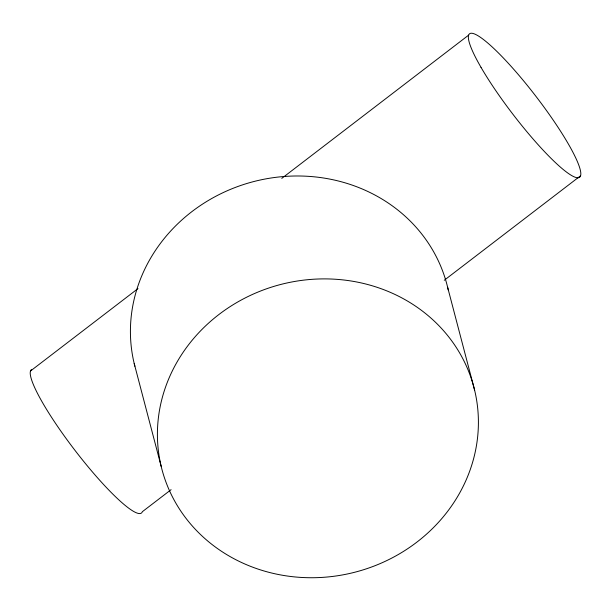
<?xml version="1.0" encoding="UTF-8"?>
<svg xmlns="http://www.w3.org/2000/svg" width="611" height="611" viewBox="0 0 611 611"><rect width="100%" height="100%" fill="white"/><g stroke="black" fill="none" stroke-linecap="round" stroke-linejoin="round"><path stroke-width="0.92" d="M30.55 370.961L137.994 288.598M281.763 178.389L468.66 35.117M171.095 489.671L142.34 511.713A90.367 14.58 52.5 0 1 77.841 454.057A90.367 14.58 52.5 0 1 31.451 369.632M444.25 280.273L580.45 175.869M447.634 287.307L474.625 390.208A161.289 148.572 -14.7 0 1 269.55 572.492A161.289 148.572 -14.7 0 1 209.558 322.234A161.289 148.572 -14.7 0 1 474.625 390.208M134.199 363.514L161.197 466.414M134.886 366.249A161.289 148.572 -14.7 0 1 256.276 180.925A161.289 148.572 -14.7 0 1 448.26 290.057M481.01 67.34A90.367 14.58 52.5 0 0 577.074 177.717A90.367 14.58 52.5 0 0 515.585 71.418A90.367 14.58 52.5 0 0 481.01 67.34"/></g></svg>
